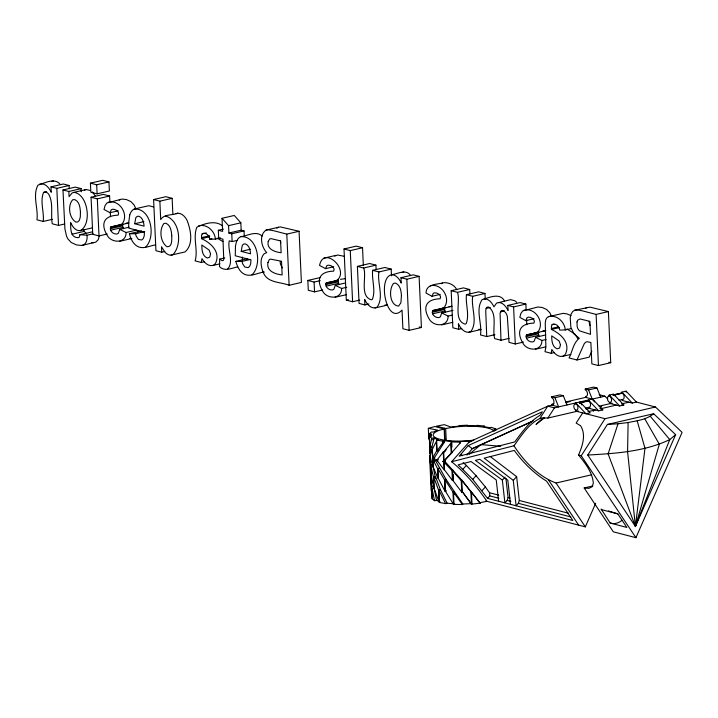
<?xml version="1.0" encoding="UTF-8"?>
<svg xmlns="http://www.w3.org/2000/svg" width="718" height="718" viewBox="0 0 718 718"><rect width="100%" height="100%" fill="white"/><g stroke="black" fill="none" stroke-linecap="round" stroke-linejoin="round"><path stroke-width="1.08" d="M653.658 413.73C646.586 419.716 636.866 420.721 628.115 422.543L627.577 451.586L635.412 526.438L675.647 434.677L653.658 413.73L607.41 424.446L587.764 455.041L635.412 526.438L669.759 439.596L675.647 434.677M224.779 257.924L219.672 259.108L219.475 266.575C224.572 271.96 231.806 268.02 237.73 266.854M222.688 225.99C215.256 219.843 204.397 223.63 196.876 227.157C192.559 237.721 198.356 249.9 195.117 260.867L201.309 262.474L201.946 258.642C204.136 262.366 207.978 266.459 212.725 265.498A11.048 6.561 77 0 0 215.956 262.402C220.327 251.435 210.553 242.738 201.525 238.636L201.587 235.298L202.189 233.862L203.436 233.296C206.963 232.973 209.333 236.051 209.827 239.247L215.436 239.112L220.552 237.927M570.936 315.588L566.87 313.892L563.235 313.335L548.426 316.674L546.766 317.984L545.725 319.869L545.249 323.091L545.895 347.009L544.998 351.694L551.191 353.301L551.828 349.469C554.018 353.184 557.859 357.286 562.616 356.325A11.048 6.561 77 0 0 565.847 353.229C570.209 342.253 560.444 333.565 551.406 329.463L551.478 326.125L552.07 324.689L553.318 324.114C556.845 323.791 559.214 326.869 559.717 330.065L565.317 329.939L571.456 328.512M134.715 223.747L135.828 217.635L137.228 216.36L138.978 216.271C142.828 217.823 143.788 222.454 144.076 226.17L134.715 223.747L143.923 221.611M241.203 251.39L242.307 245.278L243.716 244.003L245.457 243.905C249.317 245.466 250.277 250.097 250.555 253.813L241.203 251.39L250.403 249.254M128.962 227.247L119.762 229.374L118.326 233.296L116.908 234.032C113.238 234.445 109.055 230.747 110.671 226.987L129.007 222.966M123.523 228.701L122.581 225.874L122.94 224.142L110.671 226.987M345.52 282.955L335.288 285.324L333.861 289.246L332.443 289.973C328.772 290.395 324.59 286.688 326.196 282.928L334.31 281.285L337.622 279.894C348.984 268.604 323.567 245.646 319.546 265.418L325.532 268.658L333.708 266.764M339.049 284.651L338.106 281.824L338.474 280.092L326.196 282.928M453.004 310.356L441.749 312.958L440.322 316.88L438.904 317.616C435.234 318.029 431.051 314.331 432.658 310.571L452.017 306.317L448.992 306.676M445.519 312.285L444.577 309.458L444.936 307.726L432.658 310.571M545.788 334.938L535.565 337.307L534.129 341.229L532.711 341.965C529.04 342.378 524.858 338.681 526.473 334.92L545.833 330.666L542.799 331.025M539.326 336.634L538.383 333.807L538.742 332.075L526.473 334.92M431.841 481.024L431.473 484.165L430.091 455.293L432.092 498.696M628.115 422.543L618.01 423.773L608.119 453.875L635.412 526.438L644.988 448.301L637.18 420.82M92.209 231.887L79.931 234.732L79.231 237.2L78.118 237.685C70.158 237.739 70.669 228.198 70.642 222.625L72.258 225.64A13.059 7.754 77 0 0 78.002 230.469L80.245 230.657L92.514 227.812M509.161 338.366L500.976 340.26L494.72 338.636C491.866 329.203 498.059 313.91 488.68 307.044L487.136 307.16L486.104 308.444L485.736 310.894L486.741 336.571L494.926 334.669M99.326 235.899L98.249 239.668L95.817 242.128L81.672 245.484L76.566 244.955L71.253 242.54L67.788 238.78L66.586 236.294L64.916 228.979L62.978 189.956L75.246 187.111L81.107 188.628L81.251 191.751M136.339 230.137L126.108 232.506C126.323 243.716 111.38 243.42 107.081 235.226C100.367 223.702 103.904 215.544 118.102 215.194C120.148 211.891 115.535 208.947 112.529 209.234L111.281 209.764L109.998 212.707L104.02 209.468L105.079 205.536L106.937 202.988L122.105 199.057L126.314 199.541L130.784 201.507L133.988 204.774L135.98 208.911M137.937 232.022L138.233 230.451M346.749 287.272L341.642 288.456C341.858 299.666 326.905 299.37 322.615 291.167C315.902 279.652 319.438 271.494 333.637 271.135C335.683 267.832 331.07 264.897 328.063 265.184L326.816 265.714L325.532 268.658M452.196 315.148L448.104 316.091C448.319 327.3 433.376 327.004 429.077 318.81C422.363 307.286 425.9 299.128 440.098 298.778C442.144 295.466 437.531 292.531 434.525 292.818L433.277 293.348L431.994 296.292L426.007 293.052C426.187 283.466 437.531 284.642 444.101 282.641C449.163 282.596 454.503 284.947 456.747 289.695M546.003 339.497L541.91 340.44C542.126 351.649 527.183 351.353 522.884 343.159C516.17 331.635 519.706 323.477 533.905 323.127C535.951 319.824 531.338 316.88 528.331 317.168L527.084 317.697L525.8 320.641L519.823 317.401L520.882 313.47L522.74 310.921L537.908 306.99L542.117 307.475L546.586 309.44L549.8 312.707L551.505 316.135M129.743 214.906L128.666 222.894L128.773 228.136L144.453 232.201L144.219 235.971L143.25 238.591L141.706 239.991L138.386 239.417L136.267 236.321L135.523 233.745L129.357 233.763C130.649 238.277 132.525 243.025 136.546 245.798C142.496 249.999 149.416 245.753 155.671 244.874M431.671 438.267L429.831 447.188L431.886 446.964L433.798 439.524L433.735 438.043L431.671 438.267L429.337 436.4L430.504 462.751M430.217 455.777L432.164 449.055L432.972 466.924L430.297 457.465M523.458 342.082L515.282 343.976L509.017 342.351L507.357 316.575A6.92 4.111 77 0 0 504.26 311.388L501.801 310.643L500.078 313.066L500.976 340.26M635.412 526.438L659.33 444.227L644.71 418.693M510.507 504.323L507.814 480.225L479.786 459.287L475.415 460.409L502.349 480.091L504.898 502.86L507.141 500.401L508.084 497.556L505.966 478.628M498.624 501.236L496.246 479.947L471.035 461.53L458.174 464.824L472.722 479.4L487.558 498.364L572.829 520.496L546.56 481.132C533.86 473.288 523.045 462.491 514.294 450.437L484.165 458.165L513.271 480.351L516.116 505.777L518.36 503.309L519.302 500.464L516.637 476.653L490.179 456.486M446.156 449.836L444.747 451.559L443.248 451.99L437.504 459.421L437.585 461.1L444.065 469.859L443.715 462.266L442.826 461.441L444.325 461.01L445.214 461.836L461.773 480.145L480.234 503.183L472.004 504.09L471.421 503.623L462.859 504.018L446.004 479.319L434.686 459.107L434.614 457.42L444.325 442.261L444.254 440.771L451.73 441.453L451.2 441.974L451.694 452.753L452.214 452.241L444.092 460.642L443.697 452.053L450.751 443.428L451.793 442.934L451.981 447.072M636.444 402.071L626.105 391.157L621.905 392.136L621.941 393.078A3.312 1.966 77 0 1 624.139 396.83A3.312 1.966 77 0 1 622.237 399.513L622.282 400.456L632.244 403.04L636.444 402.071L655.462 407.007L682.1 432.371L635.924 537.692L613.334 531.832L584.165 487.953L588.859 488.375L592.018 486.804L593.328 483.34C592.565 472.372 585.242 463.254 578.564 455.05C582.361 446.04 586.409 434.713 580.548 425.711L576.15 423.081L582.693 412.895M576.967 359.987L584.362 343.482L586.247 341.867L587.584 341.786L590.878 342.504L591.847 363.855L598.444 365.561L610.713 362.716L608.388 311.576L590.008 307.142L574.696 310.221L572.65 311.576L571.115 314.134L570.218 317.634L570.837 327.22L573.942 333.906L579.327 338.295C573.197 342.944 572.425 351.497 569.078 357.941L576.967 359.987L589.236 357.142L591.794 351.21M485.673 501.002L585.323 526.868L595.653 503.309M536.543 423.979L542.269 418.648L544.585 417.786L535.96 424.455M432.774 457.761L436.768 450.742L436.347 441.435L432.38 449.172L432.774 457.761L434.614 457.42L432.55 457.644M593.265 411.172L594.127 409.798M452.95 480.513L453.48 480.001L452.43 480.486L451.981 470.595L453.031 470.11L452.502 470.631L452.95 480.513L461.773 492.18L462.302 491.659L471.448 504.135L470.855 491.265L479.651 502.717L487.001 501.352C476.914 486.777 465.488 472.884 451.604 461.755L513.962 445.77C521.286 435.799 528.322 424.087 539.801 418.576L547.789 406.146L551.989 405.176L558.64 406.9L554.933 397.709L551.612 396.848L551.648 397.682A3.428 2.037 77 0 1 553.928 401.559A3.428 2.037 77 0 1 551.954 404.342L551.989 405.176M539.801 418.576L541.56 417.975L547.888 418.055L554.431 407.869L604.861 396.183L607.796 398.975M635.924 537.692L581.239 455.742L605.032 418.693L655.462 407.007M436.768 450.742L438.608 450.401L437.118 450.832L442.826 442.692L442.764 441.202L444.254 440.771M436.589 460.13L437.154 459.332L437.235 461.01L436.589 460.13L438.429 459.789M64.647 223.989L58.508 225.407L52.252 223.783C50.529 214.188 53.662 203.05 48.68 194.21A8.095 4.811 77 0 0 44.534 191.993L43.574 192.469C39.732 201.291 44.354 212.106 43.206 221.431L52.405 219.304M599.898 408.461L602.178 405.401M554.431 407.869L547.789 406.146L469.186 441.983L451.604 461.755M460.785 454.422L468.19 445.591L542.332 411.791L540.124 415.228C529.48 421.511 522.04 432.11 514.779 441.902L459.152 456.163L460.785 454.422L462.428 455.661M466.915 455.113L472.3 448.696L533.321 420.829M451.694 452.753L460.094 443.078L460.023 441.597L472.354 440.789M452.214 452.241L444.325 461.01M462.984 469.132L466.35 465.435L463.146 462.571M472.722 479.4L476.088 475.702L466.35 465.435M482.011 490.645L485.377 486.948L476.088 475.702M502.349 480.091L505.041 477.138M487.558 498.364L489.802 495.905L489.541 492.745L485.377 486.948M513.271 480.351L516.637 476.653M442.826 461.441L445.133 460.148L444.092 460.642M609.34 396.004C606.243 396.246 607.222 401.604 609.627 402.43L609.672 403.381L619.634 405.966L623.834 404.988L613.495 394.083L609.295 395.053L609.34 396.004A3.312 1.966 77 0 1 611.539 399.746A3.312 1.966 77 0 1 609.627 402.43M429.202 434.103L431.276 434.139L431.347 435.62L429.265 435.584L429.202 434.103L431.294 432.03L433.376 432.065L437.549 430.1L428.323 428.35L428.817 439.138M451.2 441.974L459.502 442.117L460.023 441.597M460.094 443.078L459.565 443.598L459.502 442.117M461.773 492.18L461.252 480.665L461.773 480.145L470.891 491.776L470.855 491.265M462.859 504.018L462.338 504.539L454.036 504.395L453.48 492.036L454 491.516L454.144 494.603M454.036 504.395L454.566 503.874L447.09 503.201L445.6 503.632L439.461 502.465L438.895 490.107L440.394 489.676L447.09 503.201M469.267 454.341L480.845 444.595L500.724 446.273M622.066 520.254C618.907 523.054 614.222 524.535 610.165 523.009L601.137 509.026M145.449 247.243C156.102 237.407 151.462 207.996 134.356 209.001A15.76 9.361 77 0 0 129.743 214.906M251.928 274.886C262.591 265.041 257.95 235.639 240.835 236.644A15.76 9.361 77 0 0 236.231 242.549L235.477 246.13L235.253 255.77L250.941 259.844L250.708 263.614L249.729 266.234L248.186 267.635L244.865 267.06L242.747 263.955L242.002 261.388L235.845 261.406C237.137 265.92 239.013 270.668 243.025 273.441C249.658 277.947 257.277 272.768 264.206 272.041L261.774 272.58M585.601 308.282L586.965 307.376M59.818 183.826C53.922 177.606 44.507 183.278 38 185.109C32.238 195.413 38.503 208.714 36.95 219.807L43.206 221.431M227.498 269.223C234.31 262.205 227.193 249.37 229.248 240.835L232.12 241.58L237.236 240.395M266.216 230.056C258.668 234.903 261.325 246.983 266.728 252.601L264.17 253.75C259.171 259.171 261.074 267.599 263.793 273.684C268.344 283.054 280.765 281.914 289.121 285.27L301.398 282.425L299.074 231.277L280.262 226.897L266.216 230.056L267.985 229.742L273.746 230.738L286.796 234.122L299.074 231.277M276.951 228.127L278.494 227.211M119.206 200.142L120.498 199.407M334.741 256.093L337.639 255.007L344.236 256.308M441.202 283.727L442.485 282.991M443.697 452.053L444.747 451.559M452.43 480.486L444.514 469.922L444.164 462.329L445.214 461.836L443.715 462.266M454.566 503.874L453.516 504.368L445.483 491.327L444.963 479.812L446.004 479.319L444.514 479.75L437.926 468.701L439.416 468.271L437.576 468.612L432.846 459.448L434.686 459.107L434.785 461.27M453.516 504.368L452.959 492.01L454 491.516M532.226 421.376L472.3 448.696L468.19 445.591M118.775 225.335L122.087 223.953C129.312 215.041 119.807 199.155 108.221 202.252M440.771 308.919L444.083 307.528C451.308 298.625 441.803 282.73 430.217 285.827M534.578 333.269L537.89 331.887C545.115 322.974 535.61 307.089 524.023 310.185M504.539 300.986C499.836 292.316 489.254 297.602 482.182 299.577C475.092 309.548 482.352 323.755 480.486 334.947L486.741 336.571M364.888 304.935L364.636 299.388C366.575 303.947 371.466 309.88 376.968 307.277C384.399 297.539 377.022 283.063 378.907 271.96L372.651 270.336C371.592 279.697 375.936 290.413 372.382 299.316L371.377 299.819C359.197 296.283 367.06 276.304 363.649 268.002L357.393 266.378L359.072 303.427L364.888 304.935L368.98 303.992M458.676 329.284L458.425 323.737C460.355 328.297 465.255 334.229 470.757 331.626C478.188 321.879 470.811 307.403 472.695 296.31L466.44 294.685C465.372 304.037 469.716 314.753 466.17 323.656L465.165 324.159C452.977 320.632 460.848 300.645 457.438 292.343L451.173 290.718L452.861 327.776L458.676 329.284L461.746 328.575M516.736 302.341L514.77 300.734L510.579 299.648L496.542 303.122L494.002 306.837C492.063 303.023 488.958 298.562 484.129 298.859M90.36 190.512L86.232 189.507L73.954 192.352L72.105 192.989L69.072 196.669L68.838 191.473L62.978 189.956M84.374 190.144L86.232 189.507M80.245 230.657C92.236 224.474 88.099 194.129 73.954 192.352M171.126 255.15L183.395 252.305A14.172 8.41 77 0 0 185.172 251.812C193.797 244.102 190.755 229.697 186.976 220.13C185.1 216.674 181.95 213.138 177.696 213.192C172.311 215.588 164.135 213.811 160.697 219.591L159.863 201.175L153.607 199.55L155.932 250.699L161.738 252.206L164.808 251.497M175.964 213.704L177.696 213.192M428.323 428.35L434.92 426.528L444.146 428.924L444.684 440.771M437.118 450.832L436.625 440.044L438.115 439.613L433.735 438.043M442.826 442.692L444.325 442.261M437.926 468.701L438.375 478.592L445.034 491.265L446.533 490.834M469.186 441.983L471.205 441.417M81.672 245.484C86.465 244.901 87.542 239.202 87.022 235.226L93.16 233.799M391.606 274.743C376.923 277.713 386.849 326.555 402.035 310.068L402.888 328.727L409.143 330.352L421.421 327.516L419.097 276.367L413.263 274.85L400.985 277.695L401.236 283.134C399.513 279.176 396.39 274.725 391.606 274.743C397.584 274.025 405.41 268.882 410.229 274.958M402.098 272.373L403.875 271.898M39.445 184.176C44.911 182.399 49.264 187.883 51.256 192.289L51.014 186.851L63.283 184.005L69.099 185.513L69.251 188.78M51.714 181.331L53.482 180.918M51.014 186.851L56.83 188.358L69.099 185.513M43.574 192.469L46.643 191.76M90.423 183.153L102.701 180.308L108.957 181.932L109.369 191.006L97.101 193.842L90.836 192.218L90.423 183.153L96.688 184.777L108.957 181.932M68.838 191.473L81.107 188.628M107.188 234.023L99.012 235.917L92.748 234.292L91.069 197.244L103.338 194.398L109.603 196.023L109.899 202.566M91.069 197.244L97.325 198.868L109.603 196.023M153.607 199.55L165.876 196.705L172.141 198.33L172.876 214.583M109.998 212.707L118.183 210.814M159.863 201.175L172.141 198.33M134.356 209.001L148.805 205.716L153.553 206.928M71.98 234.221L84.248 231.375L86.591 233.835M110.375 227.723L122.643 224.887M110.303 228.719L122.581 225.874M110.581 230.245L122.85 227.4M129.357 233.763L141.626 230.927M135.523 233.745L144.722 231.609M119.583 241.329L131.852 238.484L129.841 238.538M219.672 259.108L222.23 260.697L223.262 260.49L223.765 259.395L222.966 239.211L218.694 238.098L218.335 230.281L222.616 231.393L222.024 218.308L234.292 215.463L240.835 222.813L241.167 230.182L244.039 230.927L244.299 236.509M222.024 218.308L228.566 225.658L240.835 222.813M202.189 233.862L206.281 232.919M218.335 230.281L223.451 229.096M201.48 237.658L209.656 235.764M201.525 238.636L209.701 236.743M228.566 225.658L228.898 233.027L241.167 230.182M228.898 233.027L231.77 233.772L244.039 230.927M209.827 239.247L211.873 238.771M240.835 236.644C247.629 235.908 256.057 230.325 262.124 236.078M201.309 262.474L204.379 261.765M212.725 265.498L219.887 263.838M235.845 261.406L247.091 258.803M242.002 261.388L250.187 259.494M359.745 300.088L352.592 301.748L346.327 300.124L344.012 248.975L356.281 246.13L362.536 247.755L363.344 265.543M344.012 248.975L350.267 250.6L362.536 247.755M323.755 258.193L336.024 255.348M357.393 266.378L369.662 263.533L375.927 265.157L376.124 269.627M322.723 289.973L314.538 291.867L308.282 290.243L307.834 280.442L320.111 277.597M363.649 268.002L375.927 265.157M307.834 280.442L314.098 282.066L320.228 280.639M372.651 270.336L384.92 267.491L391.184 269.115L391.489 275.82M325.9 283.673L338.178 280.828M378.907 271.96L391.184 269.115M325.837 284.669L338.106 281.824M326.107 286.195L338.384 283.35M400.985 277.695L406.828 279.212L419.097 276.367M335.118 297.279L346.363 294.667M346.327 300.124L348.374 299.648M375.011 307.986L387.28 305.141L385.036 304.971M451.173 290.718L463.451 287.882L469.707 289.507L469.913 293.967M431.994 296.292L440.17 294.398M457.438 292.343L469.707 289.507M466.44 294.685L478.709 291.84L484.973 293.465L485.224 299.047M472.695 296.31L484.973 293.465M432.362 311.307L444.639 308.462M432.299 312.303L444.577 309.458M432.577 313.829L444.846 310.984M486.104 308.444L490.197 307.492M498.31 302.493C503.058 302.323 506.127 306.721 508.057 310.49L507.832 305.428L520.101 302.583L525.872 304.082L526.115 309.53M507.832 305.428L513.594 306.927L525.872 304.082M501.002 311.002L503.049 310.526M441.579 324.913L452.825 322.31M500.437 311.809L504.53 310.858M468.8 332.335L481.069 329.49L478.825 329.311M525.8 320.641L533.986 318.747M552.07 324.689L554.116 324.213M574.696 310.221L577.739 309.988L582.244 310.813L596.12 314.421L608.388 311.576M551.361 328.485L558.523 326.825M551.406 329.463L559.591 327.57M526.177 335.656L538.446 332.82M526.106 336.652L538.383 333.807M526.384 338.178L538.653 335.333M535.386 349.262L545.617 346.893M551.191 353.301L554.26 352.583M562.616 356.325L570.792 354.432M551.612 396.848L560.022 394.9L563.343 395.762L567.04 404.952M585.233 389.057L588.554 389.919L592.26 399.109L585.61 397.386L585.574 396.435A3.312 1.966 77 0 0 587.477 393.751A3.312 1.966 77 0 0 585.278 390.009L585.233 389.057L593.642 387.11L596.963 387.971L600.661 397.162M554.933 397.709L563.343 395.762M588.554 389.919L596.963 387.971M551.954 404.342L554.054 403.857M565.649 402.008L585.61 397.386M565.712 402.565L570.047 401.559M579.39 402.789L588.85 400.599M608.325 396.165L610.435 395.681M613.01 394.999L622.47 392.809M605.032 418.693L576.051 411.172L576.007 410.22A3.312 1.966 77 0 0 577.918 407.537A3.312 1.966 77 0 0 575.719 403.794L575.674 402.843L586.014 413.756L590.214 412.778L579.875 401.874L579.92 402.816L588.32 400.868A3.312 1.966 77 0 1 590.519 404.62A3.312 1.966 77 0 1 588.616 407.303L588.661 408.246L598.624 410.831L602.824 409.861L592.485 398.948L592.529 399.899A3.312 1.966 77 0 1 593.059 400.141M621.941 393.078L613.54 395.026A3.312 1.966 77 0 1 614.581 395.726M579.561 403.139L583.761 402.161M585.861 401.676L587.961 401.191M613.181 395.349L621.582 393.401M585.466 408.03L587.566 407.546M619.087 400.24L622.237 399.513M547.888 418.055L578.403 410.992M586.032 409.224L590.393 408.21M599.108 406.191L612.185 403.157M587.943 411.674L595.303 409.969M600.553 408.757L616.313 405.105M621.564 403.884L628.923 402.179M513.962 445.77C524.176 461.539 538.159 476.303 556.064 483.026L591.677 474.777M584.165 487.953L592.808 485.951M198.545 225.847C206.946 223.621 214.7 230.927 215.436 239.112M548.426 316.674C556.836 314.439 564.59 321.754 565.317 329.939M495.851 430.405L495.788 428.924L493.948 429.265L495.501 430.504M433.645 476.931L435.485 476.59L440.394 489.676L438.554 490.017L433.645 476.931L434.166 488.446L439.111 502.376L438.554 490.017M125.991 223.244L128.01 222.948M340.503 279.338L345.564 278.593M429.337 436.4L431.401 436.176L431.276 434.139M431.742 439.757L433.798 439.524M432.272 458.407L434.336 458.183M432.631 459.332L434.686 459.107M435.584 478.682L432.703 464.833L430.638 465.058L433.421 476.815L433.941 488.33L431.087 474.948M433.421 476.815L435.485 476.59M436.571 500.464L433.672 486.239L431.617 486.463L434.507 500.697L436.571 500.464L440.08 501.72M607.41 424.446L618.01 423.773M587.764 455.041C615.47 453.462 644.333 451.748 669.759 439.596L650.302 416.287M430.558 464.932L432.703 464.833M433.672 486.239L431.536 486.337L432.173 498.822L434.507 500.697M91.617 242.63L93.941 242.639M575.719 403.794C572.614 404.037 573.601 409.395 576.007 410.22M79.931 234.732L87.022 235.226M165.427 216.037C180.038 219.852 182.516 244.892 172.903 254.657A14.172 8.41 77 0 1 165.131 252.377L161.496 246.759L161.738 252.206M436.625 440.044L442.764 441.202M442.764 428.592L444.146 428.924L439.263 430.333A30.668 7.315 -2.6 0 0 439.111 439.039A30.668 7.315 -2.6 0 0 473.844 440.143M608.828 362.231L610.713 362.716M419.33 326.968L421.421 327.516M599.171 394.712L604.861 396.183M622.174 404.557L623.834 404.988M601.163 409.431L602.824 409.861M578.564 455.05L581.239 455.742M601.226 509.574L617.83 513.882L626.85 527.452L610.165 523.009M489.541 492.745L498.741 495.133M508.084 497.556L509.951 498.041M519.302 500.464L568.512 513.244M489.802 495.905L498.857 498.247M507.141 500.401L510.875 501.37M518.36 503.309L570.792 516.924M608.406 510.956L617.83 513.882M495.788 428.924L491.399 427.354L489.559 427.695L483.42 426.528L484.47 426.034L476.994 425.361L475.953 425.855L467.651 425.711L467.624 425.2L459.062 425.594L459.098 426.106L450.859 427.013L444.271 424.661L436.472 426.169L445.699 428.565L451.712 427.443A30.668 7.315 -2.6 0 1 494.155 431.294M535.565 337.307L541.91 340.44M441.749 312.958L448.104 316.091M335.288 285.324L341.642 288.456M119.762 229.374L126.108 232.506M567.04 328.943L574.956 334.184L577.81 338.645M217.159 238.125L222.903 241.589M479.651 502.717L480.234 503.183M621.905 392.136L632.244 403.04M609.295 395.053L619.634 405.966M598.624 410.831L588.284 399.926L588.32 400.868M444.164 462.329L451.981 470.595M92.272 191.912L95.647 196.436M452.502 470.631L461.252 480.665M462.302 491.659L471.448 504.135M453.48 492.036L462.338 504.539M282.398 267.958L280.505 264.287L280.164 261.783M556.064 483.026L585.323 526.868M548.319 479.651L578.672 525.145M444.963 479.812L452.959 492.01M438.895 490.107L445.6 503.632M83.656 229.769L84.248 231.375M280.388 240.602L280.729 242.899M589.155 321.404L589.415 323.558A5.735 3.402 77 0 0 589.999 325.416M430.217 457.339L430.136 455.652M626.105 391.157L626.15 392.109M596.12 314.421L598.444 365.561M526.563 319.339L526.815 324.787M513.594 306.927L515.282 343.976M471.439 491.731L472.004 504.09M461.773 480.145L462.329 492.171M453.229 474.499L453.426 478.897M450.751 443.428L451.173 452.726M446.237 440.403L445.699 428.565L444.433 428.206L444.972 440.044M443.248 451.99L443.643 460.579M444.514 479.75L445.034 491.265M437.576 468.612L438.025 478.502L433.196 467.041L432.846 459.448M430.89 472.776L431.41 484.3M429.624 457.007L431.159 490.771M406.828 279.212L409.143 330.352M350.267 250.6L352.592 301.748M314.098 282.066L314.538 291.867M286.796 234.122L289.121 285.27M231.77 233.772L232.12 241.58M110.339 212.375L110.536 216.728M96.688 184.777L97.101 193.842M97.325 198.868L99.012 235.917M56.83 188.358L58.508 225.407M593.544 409.933L593.58 410.759M432.021 450.24L431.886 446.964L429.75 447.063L430.019 453.614L429.328 437.756M242.307 257.089L242.352 260.024M579.92 402.816A3.312 1.966 77 0 1 581.768 404.889M593.571 400.59A3.312 1.966 77 0 1 594.378 401.963M171.755 235.701C171.737 239.202 172.517 247.225 167.043 246.759C160.293 242.128 158.947 229.706 163.964 223.451L166.02 223.289C170.713 225.371 171.422 231.205 171.755 235.701M80.443 212.034L80.308 217.051L79.375 220.291L77.84 221.925L75.902 222.095C69.072 217.949 67.465 205.662 72.689 199.748L74.771 199.604C79.51 201.659 80.102 207.556 80.443 212.034M401.443 295.502L400.895 302.799L398.625 306.101C389.569 305.5 388.501 289.183 393.626 283.305L395.618 283.125C400.348 285.163 401.12 290.987 401.443 295.502M267.967 262.537C266.118 271.224 275.344 274.168 282.138 274.94L281.519 261.262L270.381 259.099L269.232 259.736L267.967 262.537M577.003 321.969L577.146 326.403A5.735 3.402 77 0 0 579.677 330.899L590.51 334.337L589.918 321.359L579.965 318.945L577.577 320.309L577.003 321.969M268.227 241.347C266.45 249.29 274.94 252.009 281.133 252.754L280.594 240.925L271.18 238.654L269.762 238.888L268.227 241.347M210.562 253.876L209.737 257.179L207.314 258.031C202.153 255.994 201.857 249.756 201.812 245.026L209.18 250.106L210.562 253.876M560.444 344.703L559.627 348.006L557.195 348.858C552.034 346.812 551.738 340.583 551.702 335.844L559.062 340.933L560.444 344.703"/></g></svg>
